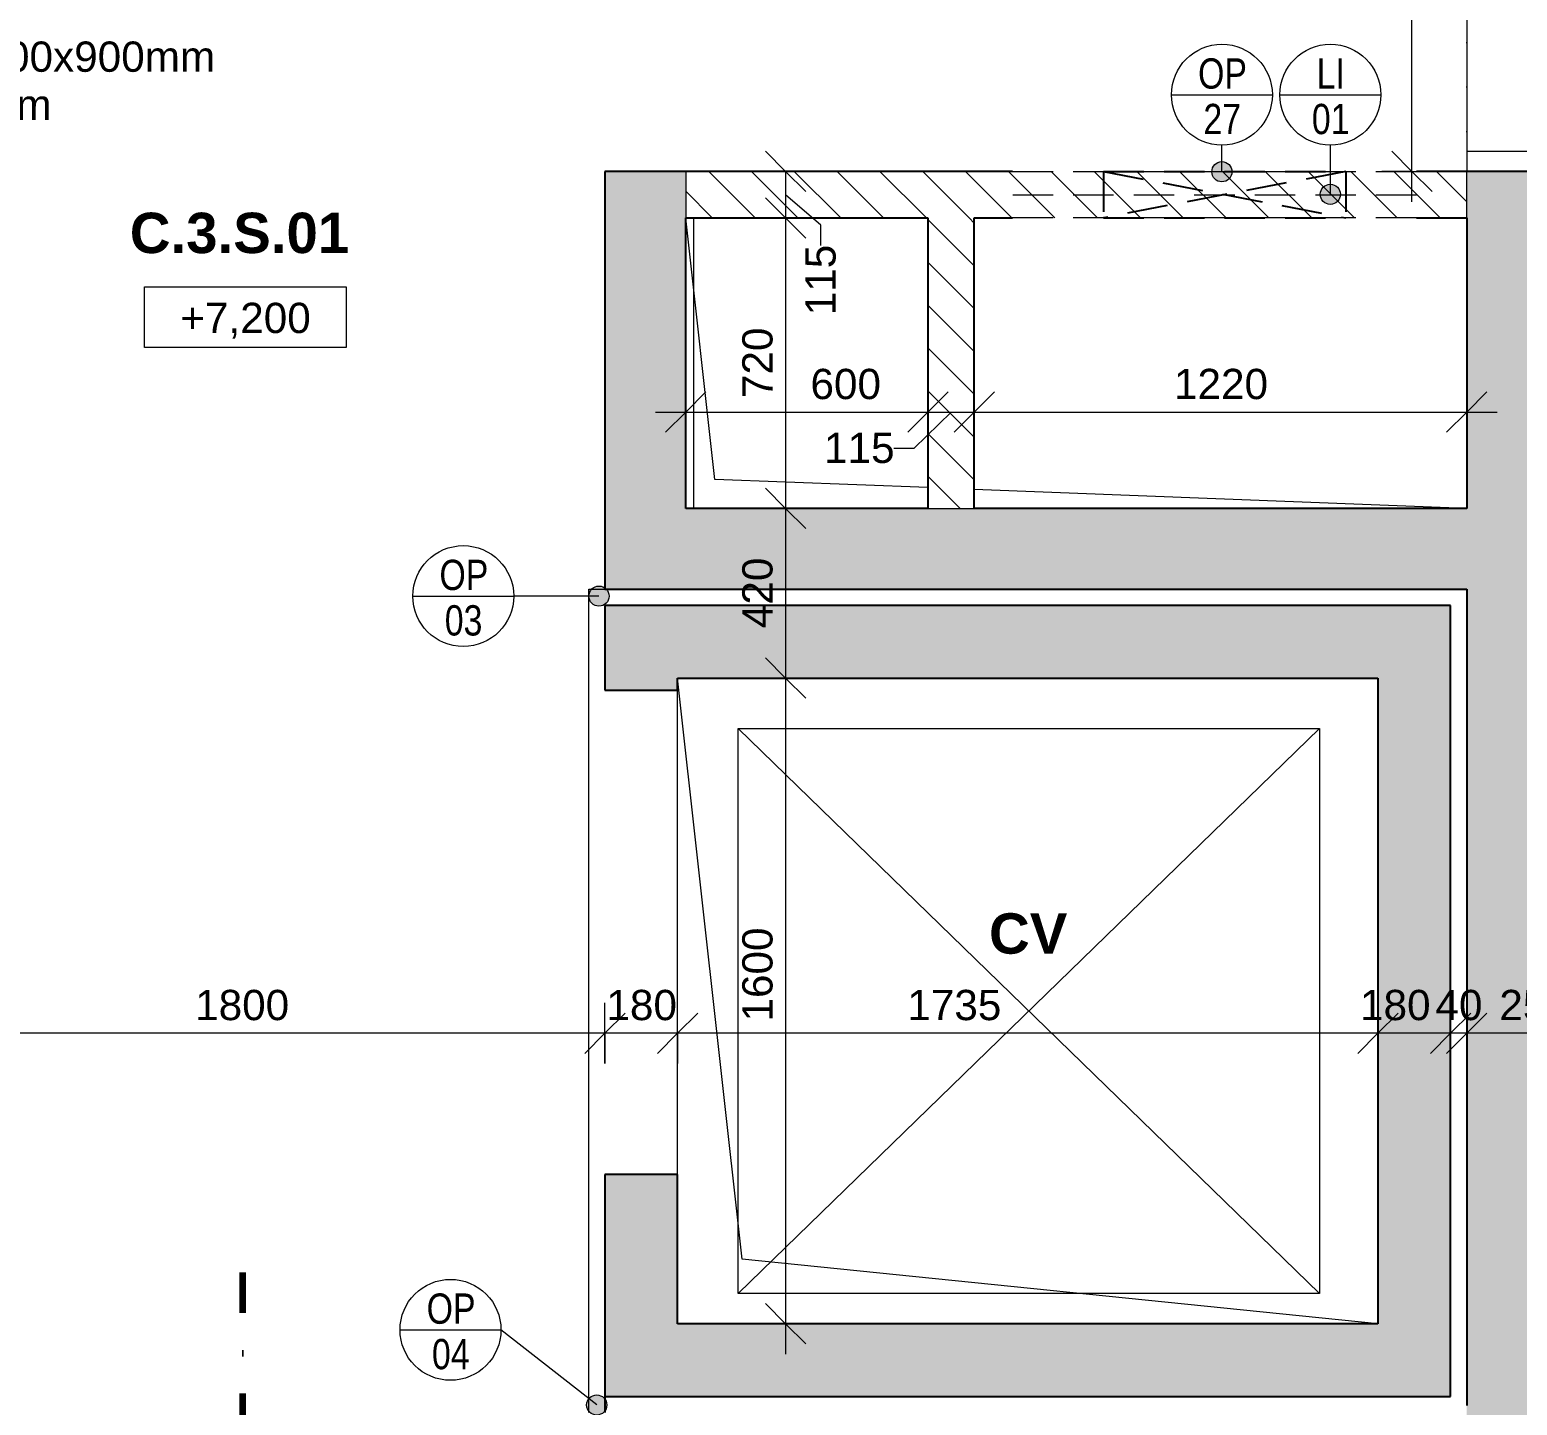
# Model space of a CAD drawing. Header units: millimetres. Extents: x -47276 to -6007, y -7799 to 11180.
# Drawn here: x -36260 to -32575, y -5284 to -1876 of the extents above; entities that cross this region are included whole.
import ezdxf

# ---------------------------------------------------------------- set-up
doc = ezdxf.new("R2010")
doc.units = ezdxf.units.MM
for name, pattern in [('HA_Dash_3mm-S1mm', [150, 100, -50]), ('HA_DashDot_2_2mm-S0_6mm', [110, 50, -30, 0, -30]), ('HA_DashDot_4mm-S1mm', [200, 100, -50, 0, -50]), ('HA_DashDot_6mm-S2mm', [300, 100, -100, 0, -100])]:
    doc.linetypes.add(name, pattern=pattern)
for name, color, linetype, lineweight in [('A-____-____-DIMS', 9, 'Continuous', 5), ('A-____-____-DIMS-50', 9, 'Continuous', 5), ('A-AREA-____-IDEN', 9, 'Continuous', 9), ('A-AREA-____-OTLN', 9, 'Continuous', 25), ('A-DETL-____-THIN', 9, 'Continuous', 9), ('A-DETL-GENF-OTLN', 9, 'Continuous', 9), ('A-DOOR-____-MCUT', 9, 'HA_DashDot_2_2mm-S0_6mm', 9), ('A-DOOR-____-OTLN', 9, 'Continuous', 9), ('A-DOOR-FRAM-MCUT', 9, 'Continuous', 9), ('A-FLOR-____-OTLN', 9, 'Continuous', 9), ('A-GENM-____-HDLN', 9, 'HA_Dash_3mm-S1mm', 9), ('A-GENM-____-IDEN', 9, 'Continuous', 9), ('A-GENM-____-MCUT', 9, 'HA_Dash_3mm-S1mm', 25), ('A-GENM-____-OTLN', 9, 'Continuous', 9), ('A-WALL-____-MCUT', 9, 'Continuous', 9), ('A-WALL-____-PATT', 9, 'Continuous', 25), ('G-____-____-DIMS', 9, 'Continuous', 5), ('G-____-____-SYMB', 9, 'HA_DashDot_4mm-S1mm', 9), ('G-____-____-TEXT', 9, 'Continuous', 5), ('I-WALL-____-MCUT', 9, 'Continuous', 25), ('I-WALL-____-OTLN', 9, 'Continuous', 9)]:
    doc.layers.add(name, color=color, linetype=linetype, lineweight=lineweight)
doc.styles.add('Arial_1', font='arial.ttf', dxfattribs={"height": 75})
doc.styles.add('Arial_2', font='arial.ttf', dxfattribs={"width": 0.8, "height": 75})
doc.styles.add('Arial_B', font='arialbd.ttf', dxfattribs={"height": 100})
doc.dimstyles.new('Inner_Dimensions', dxfattribs={"dimscale": 304.8, "dimtxt": 76.519455, "dimasz": 0.328084, "dimexe": 0.246063, "dimexo": 0.0625, "dimgap": 0.032808, "dimtad": 1, "dimdec": 0, "dimzin": 0, "dimdsep": 46, "dimtxsty": 'Arial_1', "dimblk1": 'OBLIQUE', "dimblk2": 'OBLIQUE', "dimsah": 1, "dimcen": 0.09, "dimdle": 0.246063, "dimazin": 0, "dimtfac": 1, "dimtdec": 4, "dimtix": 1, "dimtmove": 0, "dimatfit": 3, "dimfxl": 0.246063, "dimfxlon": 1, "dimtvp": 1, "dimtolj": 1, "dimtzin": 0, "dimlwd": 9, "dimlwe": 9, "dimarcsym": 2})
doc.dimstyles.new('Inner_Dimensions_1', dxfattribs={"dimscale": 304.8, "dimtxt": 76.519455, "dimasz": 0.328084, "dimexe": 0.246063, "dimexo": 0.0625, "dimgap": 0.032808, "dimtad": 1, "dimdec": 0, "dimzin": 0, "dimdsep": 46, "dimtxsty": 'Arial_1', "dimblk1": 'OBLIQUE', "dimblk2": 'OBLIQUE', "dimsah": 1, "dimcen": 0.09, "dimdle": 0.246063, "dimazin": 0, "dimtfac": 1, "dimtdec": 4, "dimtix": 1, "dimtmove": 1, "dimatfit": 3, "dimfxl": 0.246063, "dimfxlon": 1, "dimtvp": 1, "dimtolj": 1, "dimtzin": 0, "dimlwd": 9, "dimlwe": 9, "dimarcsym": 2})
doc.dimstyles.new('Inner_Dimensions_2', dxfattribs={"dimscale": 304.8, "dimtxt": 76.519455, "dimasz": 0.328084, "dimexe": 0.246063, "dimexo": 0.0625, "dimgap": 0.032808, "dimtad": 1, "dimdec": 0, "dimzin": 0, "dimdsep": 46, "dimtxsty": 'Arial_1', "dimblk1": 'OBLIQUE', "dimblk2": 'OBLIQUE', "dimsah": 1, "dimcen": 0.09, "dimdle": 0.246063, "dimazin": 0, "dimtfac": 1, "dimtdec": 4, "dimtix": 1, "dimtmove": 2, "dimatfit": 3, "dimfxl": 0.246063, "dimfxlon": 1, "dimtvp": 1, "dimtolj": 1, "dimtzin": 0, "dimlwd": 9, "dimlwe": 9, "dimarcsym": 2})
pattern_1 = [(135, (0, 0), (-53.03301, -53.03301), [])]

# ---------------------------------------------------------------- blocks, each defined once
blk = doc.blocks.new('HA_DR_Single_Swing_Solid - In_BJ_900x2100_Vstup-2040224-DPS_3NP-C')
at = {"layer": 'A-DOOR-____-MCUT'}
for p, q in [((-450, 125), (450, 125)), ((-450, -125), (450, -125))]:
    blk.add_line(p, q, dxfattribs=at)
at = {"layer": 'A-DOOR-____-OTLN', "lineweight": 5}
blk.add_line((450, 1025), (450, 125), dxfattribs=at)
at = {"layer": 'A-DOOR-____-OTLN'}
for p, q in [((-500, 125), (500, 125)), ((-500, -125), (500, -125))]:
    blk.add_line(p, q, dxfattribs=at)
at = {"layer": 'A-DOOR-____-OTLN', "lineweight": 5}
blk.add_arc((450, 125), 900, 90, 180, dxfattribs=at)
at = {"layer": 'A-DOOR-FRAM-MCUT'}
for p, q in [((-450, 125), (-450, -125)), ((450, -125), (450, 125))]:
    blk.add_line(p, q, dxfattribs=at)
blk = doc.blocks.new('HA_GM_Shaft_Rectangle - Default-1963423-DPS_3NP-C')
at = {"layer": 'A-DETL-GENF-OTLN'}
for p, q in [((160, -160), (1599.6, 0)), ((0, -1734.5), (160, -160))]:
    blk.add_line(p, q, dxfattribs=at)
at = {"layer": 'A-GENM-____-OTLN'}
blk.add_line((370, 0), (1570, 0), dxfattribs=at)
blk = doc.blocks.new('HA_GM_Shaft_Rectangle - Default-1963421-DPS_3NP-C')
at = {"layer": 'A-DETL-GENF-OTLN'}
for p, q in [((72, -72), (719.6, 0)), ((51.6, -600), (72, -72)), ((0, -1933.7), (47.1, -715))]:
    blk.add_line(p, q, dxfattribs=at)
blk = doc.blocks.new('TB_Porotherm KP11_5_1000mm - TB_Porotherm KP11_5_1000mm-1863649-DPS_3NP-C')
at = {"layer": 'A-GENM-____-HDLN'}
for p, q in [((-500, 57.5), (500, 57.5)), ((-500, 0), (500, 0)), ((500, -57.5), (-500, -57.5))]:
    blk.add_line(p, q, dxfattribs=at)
blk = doc.blocks.new('HA_GM_Opening_Rectangle_WallBased - Default-2007272-DPS_3NP-C')
at = {"layer": 'A-GENM-____-MCUT'}
for p, q in [((425, 57.5), (-175, -57.5)), ((-175, 57.5), (425, -57.5)), ((-175, 57.5), (-175, -57.5)), ((-175, 57.5), (425, 57.5)), ((425, 57.5), (425, -57.5)), ((-175, -57.5), (425, -57.5))]:
    blk.add_line(p, q, dxfattribs=at)
blk = doc.blocks.new('DIMBLOCK14-DPS_3NP-C')
at = {"layer": 'A-____-____-DIMS-50', "lineweight": 9}
for p, q in [((-34387.5, -2226.8), (-34437.5, -2176.8)), ((-34312.5, -2226.8), (-34462.5, -2226.8)), ((-34387.5, -2226.8), (-34387.5, -2341.8)), ((-34387.5, -2226.8), (-34337.5, -2276.8)), ((-34387.5, -2226.8), (-34312.5, -2226.8)), ((-34300.1, -2360.1), (-34387.5, -2284.3)), ((-34387.5, -2341.8), (-34437.5, -2291.8)), ((-34312.5, -2341.8), (-34462.5, -2341.8)), ((-34387.5, -2341.8), (-34337.5, -2391.8)), ((-34387.5, -2341.8), (-34312.5, -2341.8)), ((-34300.1, -2410.1), (-34300.1, -2360.1))]:
    blk.add_line(p, q, dxfattribs=at)
at = {"layer": 'A-____-____-DIMS-50', "color": 0, "lineweight": 9, "insert": (-34338.6, -2583.1), "char_height": 75, "width": 207.662, "attachment_point": 1, "rotation": 90, "line_spacing_factor": 0.941778, "style": 'Arial_1'}
blk.add_mtext('115', dxfattribs=at)
blk = doc.blocks.new('_Oblique')
at = {"color": 0, "linetype": 'ByBlock', "lineweight": -2}
blk.add_line((-0.5, -0.5), (0.5, 0.5), dxfattribs=at)
blk = doc.blocks.new('DIMBLOCK15-DPS_3NP-C')
at = {"layer": 'A-____-____-DIMS-50', "lineweight": 9}
for p, q in [((-34387.5, -2341.8), (-34437.5, -2291.8)), ((-34312.5, -2341.8), (-34462.5, -2341.8)), ((-34387.5, -2341.8), (-34387.5, -3061.8)), ((-34387.5, -2341.8), (-34337.5, -2391.8)), ((-34387.5, -2341.8), (-34312.5, -2341.8)), ((-34387.5, -3061.8), (-34437.5, -3011.8)), ((-34312.5, -3061.8), (-34462.5, -3061.8)), ((-34387.5, -3061.8), (-34337.5, -3111.8)), ((-34387.5, -3061.8), (-34312.5, -3061.8))]:
    blk.add_line(p, q, dxfattribs=at)
at = {"layer": 'A-____-____-DIMS-50', "color": 0, "lineweight": 9, "insert": (-34494.8, -2788.3), "char_height": 75, "width": 207.662, "attachment_point": 1, "rotation": 90, "line_spacing_factor": 0.941778, "style": 'Arial_1'}
blk.add_mtext('720', dxfattribs=at)
blk = doc.blocks.new('DIMBLOCK16-DPS_3NP-C')
at = {"layer": 'A-____-____-DIMS-50', "lineweight": 9}
for p, q in [((-34387.5, -3061.8), (-34437.5, -3011.8)), ((-34312.5, -3061.8), (-34462.5, -3061.8)), ((-34387.5, -3061.8), (-34387.5, -3481.8)), ((-34387.5, -3061.8), (-34337.5, -3111.8)), ((-34387.5, -3061.8), (-34312.5, -3061.8)), ((-34387.5, -3481.8), (-34437.5, -3431.8)), ((-34312.5, -3481.8), (-34462.5, -3481.8)), ((-34387.5, -3481.8), (-34337.5, -3531.8)), ((-34387.5, -3481.8), (-34312.5, -3481.8))]:
    blk.add_line(p, q, dxfattribs=at)
at = {"layer": 'A-____-____-DIMS-50', "color": 0, "lineweight": 9, "insert": (-34494.8, -3358.3), "char_height": 75, "width": 207.662, "attachment_point": 1, "rotation": 90, "line_spacing_factor": 0.941778, "style": 'Arial_1'}
blk.add_mtext('420', dxfattribs=at)
blk = doc.blocks.new('DIMBLOCK17-DPS_3NP-C')
at = {"layer": 'A-____-____-DIMS-50', "lineweight": 9}
for p, q in [((-34387.5, -3481.8), (-34437.5, -3431.8)), ((-34312.5, -3481.8), (-34462.5, -3481.8)), ((-34387.5, -3481.8), (-34387.5, -5156.8)), ((-34387.5, -3481.8), (-34337.5, -3531.8)), ((-34387.5, -3481.8), (-34312.5, -3481.8)), ((-34387.5, -5081.8), (-34437.5, -5031.8)), ((-34312.5, -5081.8), (-34462.5, -5081.8)), ((-34387.5, -5081.8), (-34337.5, -5131.8)), ((-34387.5, -5081.8), (-34312.5, -5081.8))]:
    blk.add_line(p, q, dxfattribs=at)
at = {"layer": 'A-____-____-DIMS-50', "color": 0, "lineweight": 9, "insert": (-34494.8, -4333), "char_height": 75, "width": 276.883, "attachment_point": 1, "rotation": 90, "line_spacing_factor": 0.941778, "style": 'Arial_1'}
blk.add_mtext('1600', dxfattribs=at)
blk = doc.blocks.new('DIMBLOCK46-DPS_3NP-C')
at = {"layer": 'A-____-____-DIMS-50', "lineweight": 9}
for p, q in [((-32699.9, -4436.9), (-32699.9, -4286.9)), ((-32449.9, -4436.9), (-32449.9, -4286.9)), ((-32699.9, -4361.9), (-32649.9, -4311.9)), ((-32449.9, -4361.9), (-32399.9, -4311.9)), ((-32699.9, -4361.9), (-32749.9, -4411.9)), ((-32449.9, -4361.9), (-32699.9, -4361.9)), ((-32699.9, -4361.9), (-32699.9, -4436.9)), ((-32449.9, -4361.9), (-32499.9, -4411.9)), ((-32449.9, -4361.9), (-32449.9, -4436.9))]:
    blk.add_line(p, q, dxfattribs=at)
at = {"layer": 'A-____-____-DIMS-50', "color": 0, "lineweight": 9, "insert": (-32619.3, -4254.5), "char_height": 75, "width": 207.662, "attachment_point": 1, "line_spacing_factor": 0.941778, "style": 'Arial_1'}
blk.add_mtext('250', dxfattribs=at)
blk = doc.blocks.new('DIMBLOCK47-DPS_3NP-C')
at = {"layer": 'A-____-____-DIMS-50', "lineweight": 9}
for p, q in [((-32739.9, -4436.9), (-32739.9, -4286.9)), ((-32699.9, -4436.9), (-32699.9, -4286.9)), ((-32739.9, -4361.9), (-32689.9, -4311.9)), ((-32699.9, -4361.9), (-32649.9, -4311.9)), ((-32739.9, -4361.9), (-32789.9, -4411.9)), ((-32699.9, -4361.9), (-32749.9, -4411.9)), ((-32699.9, -4361.9), (-32739.9, -4361.9)), ((-32739.9, -4361.9), (-32739.9, -4436.9)), ((-32699.9, -4361.9), (-32699.9, -4436.9))]:
    blk.add_line(p, q, dxfattribs=at)
at = {"layer": 'A-____-____-DIMS-50', "color": 0, "lineweight": 9, "insert": (-32777.6, -4254.5), "char_height": 75, "width": 138.441, "attachment_point": 1, "line_spacing_factor": 0.941778, "style": 'Arial_1'}
blk.add_mtext('40', dxfattribs=at)
blk = doc.blocks.new('DIMBLOCK48-DPS_3NP-C')
at = {"layer": 'A-____-____-DIMS-50', "lineweight": 9}
for p, q in [((-32919.9, -4436.9), (-32919.9, -4286.9)), ((-32739.9, -4436.9), (-32739.9, -4286.9)), ((-32919.9, -4361.9), (-32869.9, -4311.9)), ((-32739.9, -4361.9), (-32689.9, -4311.9)), ((-32919.9, -4361.9), (-32969.9, -4411.9)), ((-32739.9, -4361.9), (-32919.9, -4361.9)), ((-32919.9, -4361.9), (-32919.9, -4436.9)), ((-32739.9, -4361.9), (-32789.9, -4411.9)), ((-32739.9, -4361.9), (-32739.9, -4436.9))]:
    blk.add_line(p, q, dxfattribs=at)
at = {"layer": 'A-____-____-DIMS-50', "color": 0, "lineweight": 9, "insert": (-32964.4, -4254.5), "char_height": 75, "width": 207.662, "attachment_point": 1, "line_spacing_factor": 0.941778, "style": 'Arial_1'}
blk.add_mtext('180', dxfattribs=at)
blk = doc.blocks.new('DIMBLOCK49-DPS_3NP-C')
at = {"layer": 'A-____-____-DIMS-50', "lineweight": 9}
for p, q in [((-34654.9, -4436.9), (-34654.9, -4286.9)), ((-32919.9, -4436.9), (-32919.9, -4286.9)), ((-34654.9, -4361.9), (-34604.9, -4311.9)), ((-32919.9, -4361.9), (-32869.9, -4311.9)), ((-34654.9, -4361.9), (-34704.9, -4411.9)), ((-32919.9, -4361.9), (-34654.9, -4361.9)), ((-34654.9, -4361.9), (-34654.9, -4436.9)), ((-32919.9, -4361.9), (-32969.9, -4411.9)), ((-32919.9, -4361.9), (-32919.9, -4436.9))]:
    blk.add_line(p, q, dxfattribs=at)
at = {"layer": 'A-____-____-DIMS-50', "color": 0, "lineweight": 9, "insert": (-34086, -4254.5), "char_height": 75, "width": 276.883, "attachment_point": 1, "line_spacing_factor": 0.941778, "style": 'Arial_1'}
blk.add_mtext('1735', dxfattribs=at)
blk = doc.blocks.new('DIMBLOCK50-DPS_3NP-C')
at = {"layer": 'A-____-____-DIMS-50', "lineweight": 9}
for p, q in [((-34834.9, -4436.9), (-34834.9, -4286.9)), ((-34654.9, -4436.9), (-34654.9, -4286.9)), ((-34834.9, -4361.9), (-34784.9, -4311.9)), ((-34654.9, -4361.9), (-34604.9, -4311.9)), ((-34834.9, -4361.9), (-34884.9, -4411.9)), ((-34654.9, -4361.9), (-34834.9, -4361.9)), ((-34834.9, -4361.9), (-34834.9, -4436.9)), ((-34654.9, -4361.9), (-34704.9, -4411.9)), ((-34654.9, -4361.9), (-34654.9, -4436.9))]:
    blk.add_line(p, q, dxfattribs=at)
at = {"layer": 'A-____-____-DIMS-50', "color": 0, "lineweight": 9, "insert": (-34831.4, -4254.5), "char_height": 75, "width": 207.662, "attachment_point": 1, "line_spacing_factor": 0.941778, "style": 'Arial_1'}
blk.add_mtext('180', dxfattribs=at)
blk = doc.blocks.new('DIMBLOCK51-DPS_3NP-C')
at = {"layer": 'A-____-____-DIMS-50', "lineweight": 9}
for p, q in [((-36634.9, -4286.9), (-36634.9, -4436.9)), ((-36634.9, -4361.9), (-36634.9, -4286.9)), ((-34834.9, -4436.9), (-34834.9, -4286.9)), ((-36634.9, -4361.9), (-36584.9, -4311.9)), ((-34834.9, -4361.9), (-34784.9, -4311.9)), ((-36634.9, -4361.9), (-36684.9, -4411.9)), ((-34834.9, -4361.9), (-36634.9, -4361.9)), ((-34834.9, -4361.9), (-34884.9, -4411.9)), ((-34834.9, -4361.9), (-34834.9, -4436.9))]:
    blk.add_line(p, q, dxfattribs=at)
at = {"layer": 'A-____-____-DIMS-50', "color": 0, "lineweight": 9, "insert": (-35850.3, -4254.5), "char_height": 75, "width": 276.883, "attachment_point": 1, "line_spacing_factor": 0.941778, "style": 'Arial_1'}
blk.add_mtext('1800', dxfattribs=at)
blk = doc.blocks.new('Spot Elevations - Generic-448778-DPS_3NP-C')
at = {"layer": 'G-____-____-DIMS', "lineweight": 9}
for p, q in [((-5, 0), (-5, 3)), ((-5, 3), (5, 3)), ((5, 3), (5, 0)), ((5, 0), (-5, 0))]:
    blk.add_line(p, q, dxfattribs=at)
blk = doc.blocks.new('DIMBLOCK165-DPS_3NP-C')
at = {"layer": 'A-____-____-DIMS-50', "lineweight": 9}
for p, q in [((-32835.7, -1226.8), (-32885.7, -1176.8)), ((-32910.7, -1226.8), (-32760.7, -1226.8)), ((-32835.7, -1226.8), (-32910.7, -1226.8)), ((-32835.7, -2301.8), (-32835.7, -1226.8)), ((-32835.7, -1226.8), (-32785.7, -1276.8)), ((-32835.7, -2226.8), (-32885.7, -2176.8)), ((-32910.7, -2226.8), (-32760.7, -2226.8)), ((-32835.7, -2226.8), (-32910.7, -2226.8)), ((-32835.7, -2226.8), (-32785.7, -2276.8))]:
    blk.add_line(p, q, dxfattribs=at)
at = {"layer": 'A-____-____-DIMS-50', "color": 0, "lineweight": 9, "insert": (-32943, -1842.2), "char_height": 75, "width": 276.883, "attachment_point": 1, "rotation": 90, "line_spacing_factor": 0.941778, "style": 'Arial_1'}
blk.add_mtext('1000', dxfattribs=at)
blk = doc.blocks.new('DIMBLOCK180-DPS_3NP-C')
at = {"layer": 'A-____-____-DIMS-50', "lineweight": 9}
for p, q in [((-34634.9, -2748.1), (-34634.9, -2898.1)), ((-34634.9, -2823.1), (-34634.9, -2748.1)), ((-34034.9, -2748.1), (-34034.9, -2898.1)), ((-34034.9, -2823.1), (-34034.9, -2748.1)), ((-34634.9, -2823.1), (-34584.9, -2773.1)), ((-34034.9, -2823.1), (-33984.9, -2773.1)), ((-34709.9, -2823.1), (-34034.9, -2823.1)), ((-34634.9, -2823.1), (-34684.9, -2873.1)), ((-34034.9, -2823.1), (-34084.9, -2873.1))]:
    blk.add_line(p, q, dxfattribs=at)
at = {"layer": 'A-____-____-DIMS-50', "color": 0, "lineweight": 9, "insert": (-34325.9, -2715.8), "char_height": 75, "width": 207.662, "attachment_point": 1, "line_spacing_factor": 0.941778, "style": 'Arial_1'}
blk.add_mtext('600', dxfattribs=at)
blk = doc.blocks.new('DIMBLOCK181-DPS_3NP-C')
at = {"layer": 'A-____-____-DIMS-50', "lineweight": 9}
for p, q in [((-34034.9, -2748.1), (-34034.9, -2898.1)), ((-34034.9, -2823.1), (-34034.9, -2748.1)), ((-33919.9, -2748.1), (-33919.9, -2898.1)), ((-33919.9, -2823.1), (-33919.9, -2748.1)), ((-34034.9, -2823.1), (-33984.9, -2773.1)), ((-33919.9, -2823.1), (-33869.9, -2773.1)), ((-34034.9, -2823.1), (-34084.9, -2873.1)), ((-34069.3, -2912.6), (-33977.4, -2823.1)), ((-34034.9, -2823.1), (-33919.9, -2823.1)), ((-33919.9, -2823.1), (-33969.9, -2873.1)), ((-34119.3, -2912.6), (-34069.3, -2912.6))]:
    blk.add_line(p, q, dxfattribs=at)
at = {"layer": 'A-____-____-DIMS-50', "color": 0, "lineweight": 9, "insert": (-34292.3, -2874.1), "char_height": 75, "width": 207.662, "attachment_point": 1, "line_spacing_factor": 0.941778, "style": 'Arial_1'}
blk.add_mtext('115', dxfattribs=at)
blk = doc.blocks.new('DIMBLOCK182-DPS_3NP-C')
at = {"layer": 'A-____-____-DIMS-50', "lineweight": 9}
for p, q in [((-33919.9, -2748.1), (-33919.9, -2898.1)), ((-33919.9, -2823.1), (-33919.9, -2748.1)), ((-32699.9, -2748.1), (-32699.9, -2898.1)), ((-32699.9, -2823.1), (-32699.9, -2748.1)), ((-33919.9, -2823.1), (-33869.9, -2773.1)), ((-32699.9, -2823.1), (-32649.9, -2773.1)), ((-33919.9, -2823.1), (-33969.9, -2873.1)), ((-33919.9, -2823.1), (-32624.9, -2823.1)), ((-32699.9, -2823.1), (-32749.9, -2873.1))]:
    blk.add_line(p, q, dxfattribs=at)
at = {"layer": 'A-____-____-DIMS-50', "color": 0, "lineweight": 9, "insert": (-33425.3, -2715.8), "char_height": 75, "width": 276.883, "attachment_point": 1, "line_spacing_factor": 0.941778, "style": 'Arial_1'}
blk.add_mtext('1220', dxfattribs=at)
blk = doc.blocks.new('HA_TAG_GM_Products - Generic-588599-DPS_3NP-C')
at = {"layer": 'A-GENM-____-IDEN'}
blk.add_line((-2.5, 0), (2.5, 0), dxfattribs=at)
blk.add_circle((0, 0), 2.5, dxfattribs=at)

msp = doc.modelspace()

# ---------------------------------------------------------------- hatches: boundary and pattern name
at = {"layer": 'A-GENM-____-IDEN'}
h = msp.add_hatch(color=256, dxfattribs=at)
edge = h.paths.add_edge_path()
edge.add_arc((-33306.6, -2227.4), 25, 0, 360)
h = msp.add_hatch(color=256, dxfattribs=at)
edge = h.paths.add_edge_path()
edge.add_arc((-33037.9, -2283.4), 25, 0, 360)
h = msp.add_hatch(color=256, dxfattribs=at)
edge = h.paths.add_edge_path()
edge.add_arc((-34849.8, -3278.9), 25, 0, 360)
h = msp.add_hatch(color=256, dxfattribs=at)
edge = h.paths.add_edge_path()
edge.add_arc((-34855.4, -5283), 25, 0, 360)
at = {"layer": 'A-WALL-____-PATT', "lineweight": 9}
h = msp.add_hatch(color=256, dxfattribs=at)
h.paths.add_polyline_path([(-32449.9, -5371.8), (-32449.9, -2226.8), (-32699.9, -2226.8), (-32699.9, -5371.8)])
h.paths.add_polyline_path([(-32449.9, -1226.8), (-32449.9, 1738.2), (-32699.9, 1738.2), (-32699.9, -1226.8)])
for points in [[(-34634.9, -3261.8), (-34634.9, -2226.8), (-34834.9, -2226.8), (-34834.9, -3261.8)], [(-32699.9, -3261.8), (-32699.9, -3061.8), (-34634.9, -3061.8), (-34634.9, -3261.8), (-33895.2, -3261.8)], [(-32919.9, -3481.8), (-32739.9, -3481.8), (-32739.9, -3301.8), (-34834.9, -3301.8), (-34834.9, -3481.8), (-33895.2, -3481.8)], [(-32739.9, -5261.8), (-32739.9, -3481.8), (-32919.9, -3481.8), (-32919.9, -5261.8)], [(-32919.9, -5261.8), (-32919.9, -5081.8), (-34834.9, -5081.8), (-34834.9, -5261.8), (-33895.2, -5261.8)]]:
    msp.add_hatch(color=256, dxfattribs=at).paths.add_polyline_path(points)
at = {"layer": 'A-WALL-____-PATT', "lineweight": 5}
h = msp.add_hatch(dxfattribs=at)
h.set_pattern_fill('FP_4', color=256, style=0, pattern_type=2)
h.set_pattern_definition(pattern_1)
h.paths.add_polyline_path([(-32699.9, -2341.8), (-32699.9, -2226.8), (-34634.9, -2226.8), (-34634.9, -2341.8), (-32999.9, -2341.8)])
h = msp.add_hatch(dxfattribs=at)
h.set_pattern_fill('FP_4', color=256, style=0, pattern_type=2)
h.set_pattern_definition(pattern_1)
h.paths.add_polyline_path([(-33919.9, -3061.8), (-33919.9, -2341.8), (-34034.9, -2341.8), (-34034.9, -3061.8)])
at = {"layer": 'A-WALL-____-PATT', "lineweight": 9}
h = msp.add_hatch(color=256, dxfattribs=at)
h.paths.add_polyline_path([(-34654.9, -5081.8), (-34654.9, -4711.8), (-34834.9, -4711.8), (-34834.9, -5081.8)])
h.paths.add_polyline_path([(-34834.9, -3511.8), (-34654.9, -3511.8), (-34654.9, -3481.8), (-34834.9, -3481.8)])

# ---------------------------------------------------------------- linework, layer by layer
at = {"layer": 'A-AREA-____-OTLN'}
msp.add_line((-34834.9, -5261.8), (-34834.9, -5301.8), dxfattribs=at)
at = {"layer": 'A-DETL-____-THIN'}
for p, q in [((-34504.9, -3606.8), (-33064.9, -3606.8)), ((-34504.9, -5006.8), (-34504.9, -3606.8)), ((-34504.9, -5006.8), (-33064.9, -3606.8)), ((-34504.9, -3606.8), (-33064.9, -5006.8)), ((-33064.9, -3606.8), (-33064.9, -5006.8)), ((-33064.9, -5006.8), (-34504.9, -5006.8))]:
    msp.add_line(p, q, dxfattribs=at)
at = {"layer": 'A-FLOR-____-OTLN'}
for p, q in [((-34614.9, -2521.3), (-34614.9, -2341.8)), ((-34614.9, -3061.8), (-34614.9, -2522.2)), ((-34874.9, -5301.8), (-34874.9, -3261.8)), ((-34874.9, -3261.8), (-34834.9, -3261.8))]:
    msp.add_line(p, q, dxfattribs=at)
at = {"layer": 'A-GENM-____-IDEN'}
for p, q in [((-33306.6, -2227.4), (-33306.6, -2161.7)), ((-33037.9, -2283.4), (-33037.9, -2161.7)), ((-34849.8, -3278.9), (-35061, -3278.9)), ((-34855.4, -5283), (-35092.6, -5096.8))]:
    msp.add_line(p, q, dxfattribs=at)
for centre in [(-33306.6, -2227.4), (-33037.9, -2283.4), (-34849.8, -3278.9), (-34855.4, -5283)]:
    msp.add_circle(centre, 25, dxfattribs=at)
at = {"layer": 'A-WALL-____-MCUT'}
for p, q in [((-34634.9, -2226.8), (-34634.9, -2341.8)), ((-32699.9, -2341.8), (-32699.9, -2226.8)), ((-34034.9, -3061.8), (-33919.9, -3061.8))]:
    msp.add_line(p, q, dxfattribs=at)
at = {"layer": 'G-____-____-SYMB', "linetype": 'HA_DashDot_6mm-S2mm', "lineweight": 100}
msp.add_line((-35731.9, -7155.3), (-35731.9, -4935.5), dxfattribs=at)
at = {"layer": 'I-WALL-____-MCUT'}
for p, q in [((-33825, -2226.8), (-34834.9, -2226.8)), ((-34834.9, -2226.8), (-34834.9, -3261.8)), ((-32449.9, -2226.8), (-32824.9, -2226.8)), ((-34634.9, -2341.8), (-34034.9, -2341.8)), ((-34634.9, -3061.8), (-34634.9, -2341.8)), ((-34034.9, -2341.8), (-34034.9, -3061.8)), ((-33919.9, -2341.8), (-33825, -2341.8)), ((-33919.9, -3061.8), (-33919.9, -2341.8)), ((-32824.9, -2341.8), (-32699.9, -2341.8)), ((-32699.9, -2341.8), (-32699.9, -3061.8)), ((-34034.9, -3061.8), (-34634.9, -3061.8)), ((-32699.9, -3061.8), (-33919.9, -3061.8)), ((-34834.9, -3261.8), (-32699.9, -3261.8)), ((-32699.9, -3261.8), (-32699.9, -5284.3)), ((-32739.9, -3301.8), (-34834.9, -3301.8)), ((-34834.9, -3301.8), (-34834.9, -3481.8)), ((-32739.9, -5261.8), (-32739.9, -3301.8)), ((-34834.9, -3481.8), (-34834.9, -3511.8)), ((-34654.9, -3481.8), (-32919.9, -3481.8)), ((-34654.9, -3511.8), (-34654.9, -3481.8)), ((-32919.9, -3481.8), (-32919.9, -5081.8)), ((-34834.9, -3511.8), (-34654.9, -3511.8)), ((-34654.9, -4711.8), (-34834.9, -4711.8)), ((-34834.9, -4711.8), (-34834.9, -5081.8)), ((-34654.9, -5081.8), (-34654.9, -4711.8)), ((-34834.9, -5081.8), (-34834.9, -5261.8)), ((-32919.9, -5081.8), (-34654.9, -5081.8)), ((-34834.9, -5261.8), (-32739.9, -5261.8))]:
    msp.add_line(p, q, dxfattribs=at)
at = {"layer": 'I-WALL-____-OTLN'}
msp.add_line((-34834.9, -5261.8), (-34834.9, -5261.8), dxfattribs=at)

# ---------------------------------------------------------------- block references
at = {"layer": 'A-DOOR-____-OTLN', "rotation": 269.9999999999997}
msp.add_blockref('HA_DR_Single_Swing_Solid - In_BJ_900x2100_Vstup-2040224-DPS_3NP-C', (-32574.9, -1726.8), dxfattribs=at)
at = {"layer": 'A-GENM-____-IDEN', "xscale": 49.99999999999998, "yscale": 49.99999999999998, "zscale": 49.99999999999998}
for p in [(-33306.6, -2036.7), (-33037.9, -2036.7), (-35186, -3278.9), (-35217.6, -5096.8)]:
    msp.add_blockref('HA_TAG_GM_Products - Generic-588599-DPS_3NP-C', p, dxfattribs=at)
at = {"layer": 'A-GENM-____-OTLN'}
for name, p in [('TB_Porotherm KP11_5_1000mm - TB_Porotherm KP11_5_1000mm-1863649-DPS_3NP-C', (-33324.9, -2284.3)), ('HA_GM_Opening_Rectangle_WallBased - Default-2007272-DPS_3NP-C', (-33424.9, -2284.3))]:
    msp.add_blockref(name, p, dxfattribs=at)
at = {"layer": 'A-GENM-____-OTLN', "lineweight": 5, "rotation": 89.9999999999996}
for name, p in [('HA_GM_Shaft_Rectangle - Default-1963421-DPS_3NP-C', (-34634.9, -3061.8)), ('HA_GM_Shaft_Rectangle - Default-1963423-DPS_3NP-C', (-34654.9, -5081.8))]:
    msp.add_blockref(name, p, dxfattribs=at)
at = {"layer": 'G-____-____-DIMS', "lineweight": 9, "xscale": 49.99999999999998, "yscale": 49.99999999999998, "zscale": 49.99999999999998}
msp.add_blockref('Spot Elevations - Generic-448778-DPS_3NP-C', (-35726, -2663), dxfattribs=at)

# ---------------------------------------------------------------- texts
at = {"layer": 'A-AREA-____-IDEN', "lineweight": 5, "char_height": 100, "attachment_point": 1, "style": 'Arial_B'}
for s, insert, width in [('C.3.S.01', (-36012.1, -2329), 673.417), ('CV', (-33883.5, -4064.8), 240.506)]:
    msp.add_mtext(s, dxfattribs=dict(at, insert=insert, width=width))
at = {"layer": 'A-GENM-____-IDEN', "lineweight": 5, "char_height": 75, "attachment_point": 1, "style": 'Arial_2'}
for s, insert, width in [('OP', (-33365.6, -1946.6), 147.51), ('LI', (-33071.7, -1946.6), 86.582), ('27', (-33352.4, -2059.3), 115.443), ('01', (-33083.7, -2059.3), 115.443), ('OP', (-35245, -3188.8), 147.51), ('03', (-35231.8, -3301.5), 115.443), ('OP', (-35276.7, -5006.7), 147.51), ('04', (-35263.5, -5119.4), 115.443)]:
    msp.add_mtext(s, dxfattribs=dict(at, insert=insert, width=width))
at = {"layer": 'G-____-____-TEXT', "color": 7, "lineweight": 9, "char_height": 75, "attachment_point": 1, "style": 'Arial_1'}
for s, insert, width in [('řka 600x900mm', (-36551.7, -1904.8), 917.932), ('S.H.= 0 m; 1,2 m', (-36994.9, -2023.9), 974.05)]:
    msp.add_mtext(s, dxfattribs=dict(at, insert=insert, width=width))

# ---------------------------------------------------------------- dimensions: what is measured, and where the dimension line sits
at = {"layer": 'A-____-____-DIMS', "lineweight": 9}
for base, p1, p2, override, picture, middle in [((-32835.7, -1226.8), (-32910.7, -2226.8), (-32910.7, -1226.8), {"dimpost": '<>', "dimfxl": 1000}, 'DIMBLOCK165-DPS_3NP-C', (-32884, -1726.8)), ((-34387.5, -3061.8), (-34312.5, -2341.8), (-34312.5, -3061.8), {"dimpost": '<>', "dimfxl": 720}, 'DIMBLOCK15-DPS_3NP-C', (-34435.8, -2701.8)), ((-34387.5, -3481.8), (-34312.5, -3061.8), (-34312.5, -3481.8), {"dimpost": '<>', "dimfxl": 420}, 'DIMBLOCK16-DPS_3NP-C', (-34435.8, -3271.8))]:
    dim = msp.add_linear_dim(base=base, p1=p1, p2=p2, angle=90, dimstyle='Inner_Dimensions', override=override, dxfattribs=at)
    dim.commit()
    dim.dimension.update_dxf_attribs({"geometry": picture, "text_midpoint": middle})
for base, p1, p2, dimstyle, override, picture, middle in [((-34387.5, -2341.8), (-34312.5, -2226.8), (-34312.5, -2341.8), 'Inner_Dimensions_1', {"dimpost": '<>', "dimfxl": 115}, 'DIMBLOCK14-DPS_3NP-C', (-34288.6, -2479.3)), ((-34387.5, -5081.8), (-34312.5, -3481.8), (-34312.5, -5081.8), 'Inner_Dimensions_2', {"dimpost": '<>', "dimfxl": 1600}, 'DIMBLOCK17-DPS_3NP-C', (-34444.8, -4194.5))]:
    dim = msp.add_linear_dim(base=base, p1=p1, p2=p2, angle=90, dimstyle=dimstyle, override=override, dxfattribs=at)
    dim.commit()
    dim.dimension.update_dxf_attribs({"geometry": picture, "text_midpoint": middle, "dimtype": 160, "text_rotation": 90})
for base, p1, p2, dimstyle, override, picture, middle in [((-34034.9, -2823.1), (-34634.9, -2748.1), (-34034.9, -2748.1), 'Inner_Dimensions_2', {"dimpost": '<>', "dimfxl": 600}, 'DIMBLOCK180-DPS_3NP-C', (-34222.1, -2765.8)), ((-33919.9, -2823.1), (-34034.9, -2748.1), (-33919.9, -2748.1), 'Inner_Dimensions_1', {"dimpost": '<>', "dimfxl": 115}, 'DIMBLOCK181-DPS_3NP-C', (-34188.5, -2924.1))]:
    dim = msp.add_linear_dim(base=base, p1=p1, p2=p2, dimstyle=dimstyle, override=override, dxfattribs=at)
    dim.commit()
    dim.dimension.update_dxf_attribs({"geometry": picture, "text_midpoint": middle, "dimtype": 160})
for base, p1, p2, override, picture, middle in [((-32699.9, -2823.1), (-33919.9, -2748.1), (-32699.9, -2748.1), {"dimpost": '<>', "dimfxl": 1220}, 'DIMBLOCK182-DPS_3NP-C', (-33309.9, -2774.9)), ((-36634.9, -4361.9), (-34834.9, -4436.9), (-36634.9, -4286.9), {"dimpost": '<>', "dimfxl": 1806.239187}, 'DIMBLOCK51-DPS_3NP-C', (-35734.9, -4313.6)), ((-34834.9, -4361.9), (-34654.9, -4436.9), (-34834.9, -4436.9), {"dimpost": '<>', "dimfxl": 180}, 'DIMBLOCK50-DPS_3NP-C', (-34744.9, -4313.6)), ((-32739.9, -4361.9), (-32699.9, -4436.9), (-32739.9, -4436.9), {"dimpost": '<>', "dimfxl": 40}, 'DIMBLOCK47-DPS_3NP-C', (-32719.9, -4313.6))]:
    dim = msp.add_linear_dim(base=base, p1=p1, p2=p2, dimstyle='Inner_Dimensions', override=override, dxfattribs=at)
    dim.commit()
    dim.dimension.update_dxf_attribs({"geometry": picture, "text_midpoint": middle})
for base, p1, p2, override, picture, middle in [((-34654.9, -4361.9), (-32919.9, -4436.9), (-34654.9, -4436.9), {"dimpost": '<>', "dimfxl": 1735}, 'DIMBLOCK49-DPS_3NP-C', (-33947.5, -4304.5)), ((-32919.9, -4361.9), (-32739.9, -4436.9), (-32919.9, -4436.9), {"dimpost": '<>', "dimfxl": 180}, 'DIMBLOCK48-DPS_3NP-C', (-32860.5, -4304.5)), ((-32699.9, -4361.9), (-32449.9, -4436.9), (-32699.9, -4436.9), {"dimpost": '<>', "dimfxl": 250}, 'DIMBLOCK46-DPS_3NP-C', (-32515.5, -4304.5))]:
    dim = msp.add_linear_dim(base=base, p1=p1, p2=p2, dimstyle='Inner_Dimensions_2', override=override, dxfattribs=at)
    dim.commit()
    dim.dimension.update_dxf_attribs({"geometry": picture, "text_midpoint": middle, "dimtype": 160, "text_rotation": 360})

# ---------------------------------------------------------------- next in the draw order: texts
at = {"layer": 'G-____-____-DIMS', "lineweight": 9, "insert": (-35887.1, -2552.1), "char_height": 75, "width": 386.567, "attachment_point": 1, "line_spacing_factor": 0.941778, "style": 'Arial_1', "bg_fill": 3, "box_fill_scale": 1.25, "bg_fill_color": 256, "bg_fill_true_color": 13158600, "bg_fill_transparency": 0}
msp.add_mtext('+7,200', dxfattribs=at)

doc.saveas('drawing.dxf')
